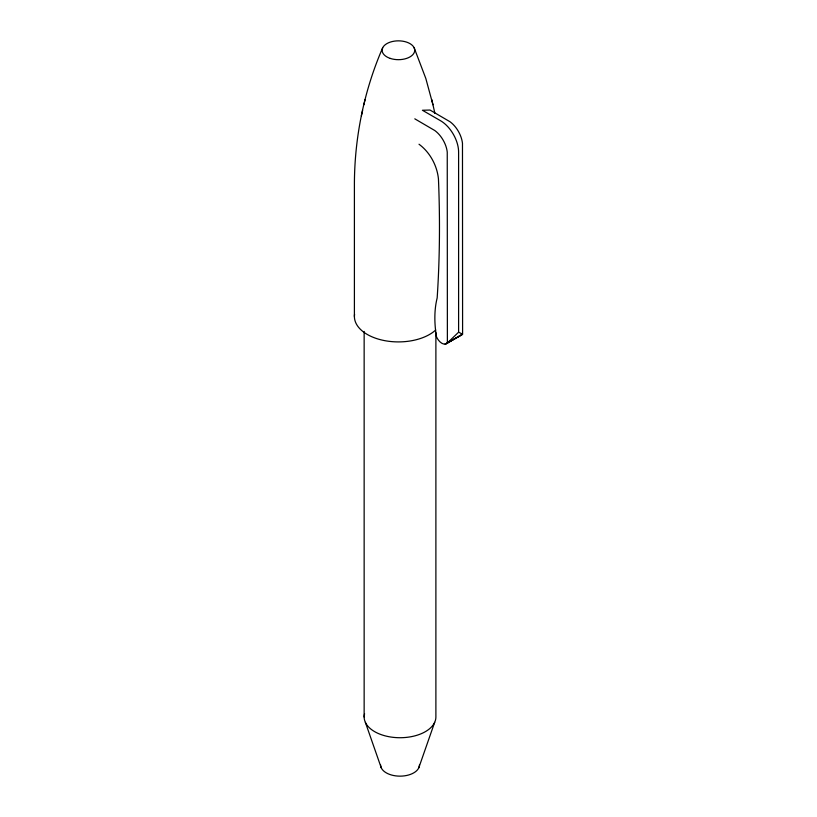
<?xml version="1.0" encoding="UTF-8"?>
<svg xmlns="http://www.w3.org/2000/svg" width="817" height="817" viewBox="0 0 817 817"><rect width="100%" height="100%" fill="white"/><g stroke="black" fill="none" stroke-linecap="round" stroke-linejoin="round"><path stroke-width="1.23" d="M382.673 47.825C364.137 90.432 354.629 136.939 354.404 183.376L354.404 316.496M361.38 115.861L362.636 110.326M363.892 104.75L365.066 99.592M418.784 767.837L434.664 722.371M445.949 343.998L462.596 334.173L462.473 143.332A20.476 11.826 60 0 0 450.004 121.733L430.018 110.05L422.409 110.264L440.506 120.712A25.593 14.777 60 0 1 458.603 152.064L458.603 332.202L447.379 342.966C443.09 346.602 437.953 340.526 436.462 336.655A105.975 61.183 60 0 1 437.166 297.96A1190.134 687.128 60 0 0 438.443 178.872C437.054 165.432 429.916 152.279 419.019 144.231M445.04 344.171L461.952 334.807M458.603 332.202L462.596 334.173L447.379 342.966L447.246 152.115A20.476 11.826 60 0 0 434.787 130.526L414.801 118.833M414.168 47.825L425.82 78.473L432.949 104.75M365.373 722.371L381.253 767.837M431.774 99.592L434.899 113.4M435.89 332.703L435.89 717.02A35.866 20.711 0 0 1 397.205 737.659A35.866 20.711 0 0 1 364.596 713.772M364.147 331.436L364.147 717.02M419.438 764.937A19.424 11.213 0 0 1 400.024 776.15A19.424 11.213 0 0 1 380.599 764.937M435.696 330.007A44.016 25.419 0 0 1 384.409 340.587A44.016 25.419 0 0 1 354.568 314.279M390.271 58.416A16.299 9.416 0 0 0 414.719 50.266A16.299 9.416 0 0 0 390.271 42.106A16.299 9.416 0 0 0 390.271 58.416"/></g></svg>
